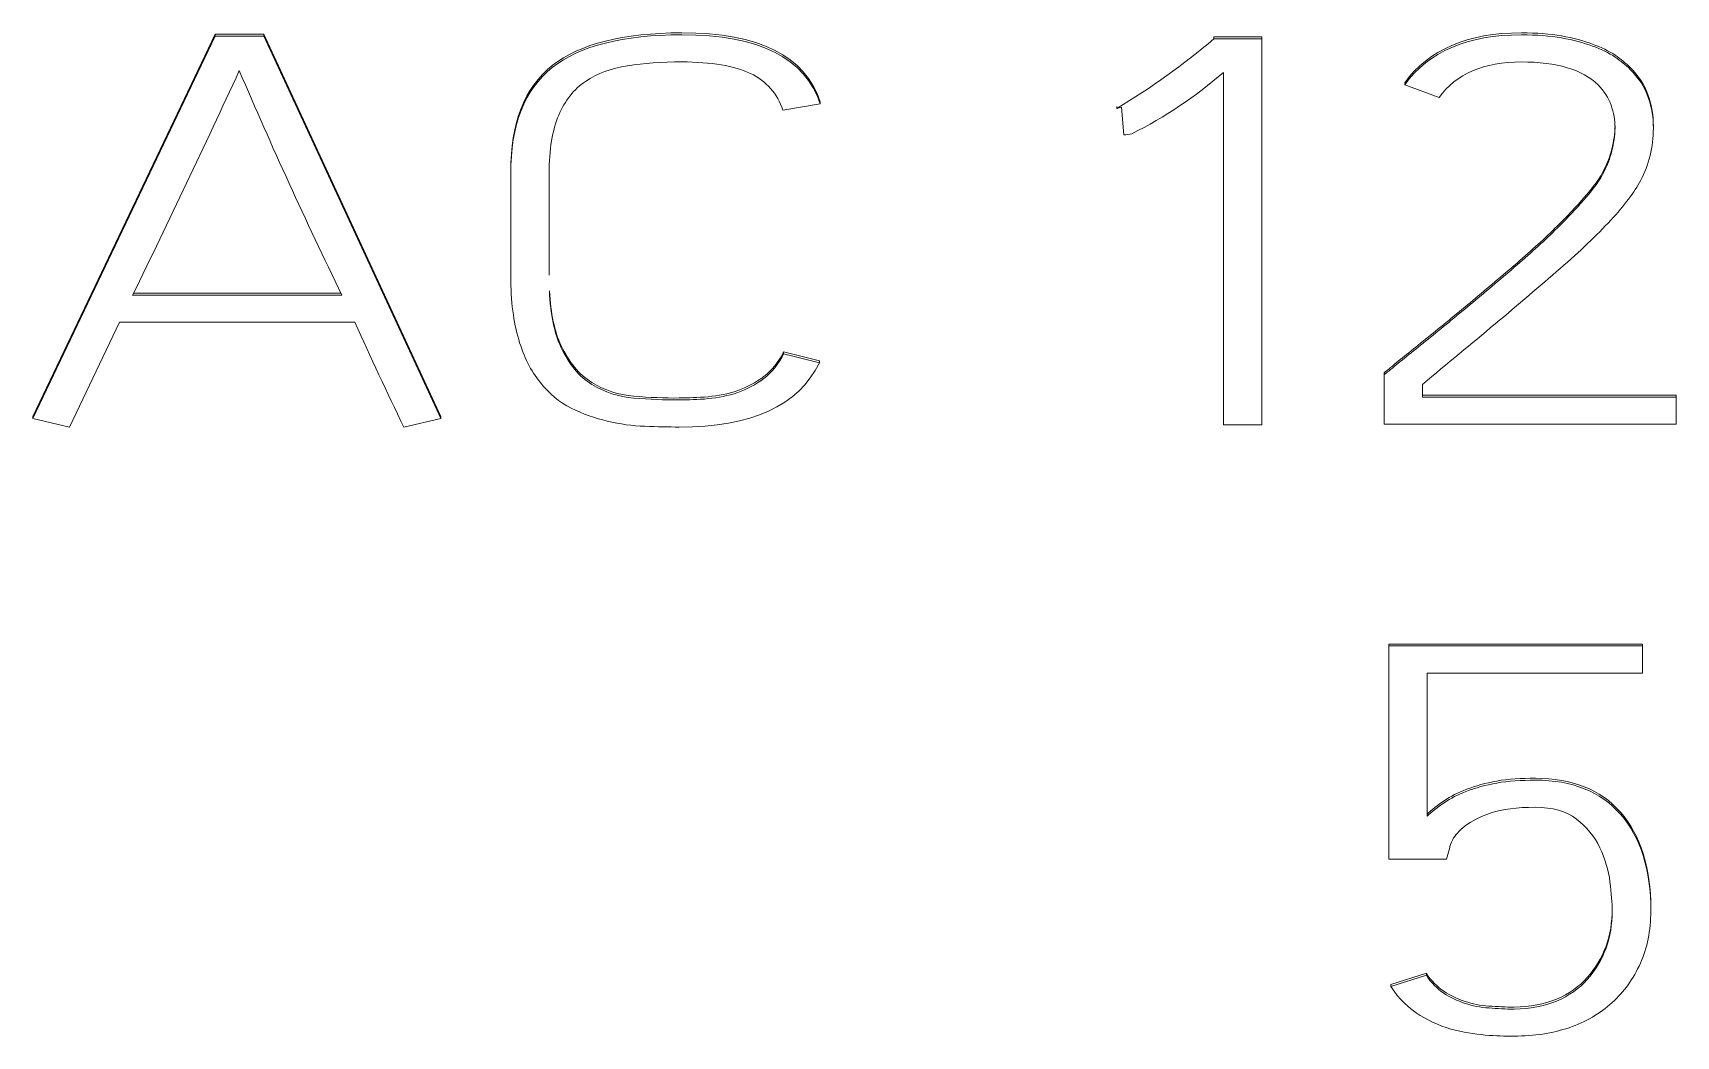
# Model space of a CAD drawing. Header units: millimetres. Extents: x 0 to 14510, y -7775 to 297.
# Drawn here: x 1436.41 to 1442.33, y -1896.82 to -1893.21 of the extents above; entities that cross this region are included whole.
import ezdxf

# ---------------------------------------------------------------- set-up
doc = ezdxf.new("R2010")
doc.units = ezdxf.units.MM
doc.layers.add('eProC - L2', color=41, linetype='Continuous', lineweight=20)

msp = doc.modelspace()

# ---------------------------------------------------------------- linework, layer by layer
at = {"layer": 'eProC - L2', "linetype": 'Continuous'}
for p, q in [((1436.4097, -1894.59), (1437.0655, -1893.2135)), ((1436.4097, -1894.597), (1437.0655, -1893.2206)), ((1437.0655, -1893.2206), (1437.0655, -1893.2135)), ((1437.0655, -1893.2135), (1437.2412, -1893.2135)), ((1437.0655, -1893.2206), (1437.2412, -1893.2206)), ((1437.2412, -1893.2206), (1437.2412, -1893.2135)), ((1437.2412, -1893.2135), (1437.8788, -1894.59)), ((1437.2412, -1893.2206), (1437.8788, -1894.597)), ((1440.6608, -1893.2307), (1440.6608, -1893.2236)), ((1440.6608, -1893.2236), (1440.8338, -1893.2236)), ((1440.6608, -1893.2307), (1440.8338, -1893.2307)), ((1440.8338, -1893.2307), (1440.8338, -1893.2236)), ((1440.8338, -1893.2307), (1440.8338, -1894.6201)), ((1440.6959, -1894.6201), (1440.6959, -1893.3512)), ((1441.3478, -1893.3963), (1441.3478, -1893.3892)), ((1441.4714, -1893.4414), (1441.3478, -1893.3963)), ((1439.2437, -1893.4644), (1439.1097, -1893.4874)), ((1439.2437, -1893.4644), (1439.2437, -1893.4573)), ((1440.312, -1893.481), (1440.312, -1893.4739)), ((1440.3289, -1893.4764), (1440.312, -1893.481)), ((1440.3368, -1893.5757), (1440.3289, -1893.4764)), ((1442.243, -1893.5518), (1442.243, -1893.5447)), ((1438.1299, -1893.7165), (1438.1299, -1893.7094)), ((1436.7722, -1894.1456), (1437.519, -1894.1456)), ((1436.7688, -1894.1526), (1437.5222, -1894.1526)), ((1436.722, -1894.2502), (1436.5411, -1894.6274)), ((1437.5691, -1894.2502), (1436.722, -1894.2502)), ((1439.1123, -1894.3643), (1439.1123, -1894.3572)), ((1439.1123, -1894.3572), (1439.2411, -1894.3894)), ((1439.1123, -1894.3643), (1439.2411, -1894.3965)), ((1439.2411, -1894.3965), (1439.2411, -1894.3894)), ((1441.2736, -1894.4397), (1441.2736, -1894.4326)), ((1441.2736, -1894.6173), (1441.2736, -1894.4397)), ((1441.4116, -1894.4738), (1441.4116, -1894.5198)), ((1441.4116, -1894.5127), (1442.325, -1894.5127)), ((1441.4116, -1894.5198), (1442.325, -1894.5198)), ((1442.325, -1894.5198), (1442.325, -1894.5127)), ((1442.325, -1894.5198), (1442.325, -1894.6173)), ((1436.4097, -1894.597), (1436.4097, -1894.59)), ((1436.5411, -1894.6274), (1436.4097, -1894.597)), ((1437.8788, -1894.597), (1437.7447, -1894.6274)), ((1437.8788, -1894.597), (1437.8788, -1894.59)), ((1440.8338, -1894.6201), (1440.6959, -1894.6201)), ((1442.325, -1894.6173), (1441.2736, -1894.6173)), ((1441.2905, -1895.4154), (1441.2905, -1895.4083)), ((1441.2905, -1895.4083), (1442.204, -1895.4083)), ((1441.2905, -1895.4154), (1442.204, -1895.4154)), ((1441.2905, -1896.1827), (1441.2905, -1895.4154)), ((1442.204, -1895.4154), (1442.204, -1895.4083)), ((1442.204, -1895.4154), (1442.204, -1895.5129)), ((1442.204, -1895.5129), (1441.4285, -1895.5129)), ((1441.4285, -1895.5129), (1441.4285, -1896.0282)), ((1441.5104, -1896.1404), (1441.4987, -1896.1827)), ((1441.4987, -1896.1827), (1441.2905, -1896.1827)), ((1442.2339, -1896.3695), (1442.2339, -1896.3624)), ((1441.2984, -1896.6339), (1441.4259, -1896.5934)), ((1441.2984, -1896.6409), (1441.4259, -1896.6005)), ((1441.2984, -1896.6409), (1441.2984, -1896.6339)), ((1441.4259, -1896.6005), (1441.4259, -1896.5934))]:
    msp.add_line(p, q, dxfattribs=at)
for centre, radius, start, end in [((1438.9333, -1891.1917), 2.6723, 301.05908, 310.27195), ((1403.3308, -1877.769), 37.236, 333.89653, 335.27281), ((1453.5025, -1886.3541), 17.7816, 203.1501, 206.01287), ((1439.6319, -1892.1165), 1.63, 296.74446, 310.75187), ((1440.3274, -1893.3898), 0.1862, 272.88026, 281.77182), ((1450.3591, -1888.5239), 14.0134, 204.11856, 205.82005)]:
    msp.add_arc(centre, radius, start, end, dxfattribs=at)
for points, knots in [([(1438.1299, -1893.7094), (1438.1299, -1893.5328), (1438.1793, -1893.4058), (1438.2795, -1893.3267), (1438.3791, -1893.2481), (1438.5346, -1893.2089), (1439.0251, -1893.2089), (1439.1904, -1893.2917), (1439.2437, -1893.4573)], [0, 0, 0, 0, 0.327394, 0.327394, 0.327394, 0.616418, 0.616418, 1, 1, 1, 1]), ([(1438.1299, -1893.7165), (1438.1299, -1893.5399), (1438.1793, -1893.4129), (1438.2795, -1893.3338), (1438.3791, -1893.2551), (1438.5346, -1893.216), (1439.0251, -1893.216), (1439.1904, -1893.2988), (1439.2437, -1893.4644)], [0, 0, 0, 0, 0.327394, 0.327394, 0.327394, 0.616418, 0.616418, 1, 1, 1, 1]), ([(1441.3478, -1893.3892), (1441.4337, -1893.2687), (1441.5742, -1893.2089), (1441.8227, -1893.2089), (1441.8709, -1893.2126), (1441.9125, -1893.2199), (1441.9557, -1893.2276), (1441.9919, -1893.2374), (1442.0244, -1893.2494), (1442.0559, -1893.261), (1442.083, -1893.2742), (1442.1051, -1893.289), (1442.1265, -1893.3032), (1442.1441, -1893.3184), (1442.1585, -1893.3322), (1442.1905, -1893.3631), (1442.2118, -1893.3975), (1442.2248, -1893.4343), (1442.2374, -1893.4699), (1442.243, -1893.5076), (1442.243, -1893.5442)], [0, 0, 0, 0, 0.1817816, 0.1817816, 0.233022, 0.233022, 0.233022, 0.2748488, 0.2748488, 0.2748488, 0.3092696, 0.3092696, 0.3092696, 0.3376729, 0.3376729, 0.3376729, 0.393579, 0.393579, 0.393579, 0.4473315, 0.4473315, 0.4473315, 0.4473315]), ([(1441.3478, -1893.3963), (1441.4337, -1893.2758), (1441.5742, -1893.216), (1441.8227, -1893.216), (1441.8709, -1893.2197), (1441.9125, -1893.227), (1441.9557, -1893.2347), (1441.9919, -1893.2445), (1442.0244, -1893.2565), (1442.0559, -1893.268), (1442.083, -1893.2813), (1442.1051, -1893.296), (1442.1265, -1893.3103), (1442.1441, -1893.3255), (1442.1585, -1893.3393), (1442.1905, -1893.3701), (1442.2118, -1893.4046), (1442.2248, -1893.4414), (1442.2374, -1893.4771), (1442.243, -1893.515), (1442.243, -1893.5859), (1442.2391, -1893.619), (1442.2313, -1893.6503), (1442.223, -1893.6835), (1442.2118, -1893.7128), (1442.1975, -1893.7395), (1442.1749, -1893.7817), (1442.1389, -1893.8297), (1442.0895, -1893.8831), (1442.0391, -1893.9375), (1441.9789, -1893.9953), (1441.9073, -1894.057), (1441.8351, -1894.1191), (1441.7577, -1894.1858), (1441.6731, -1894.2566), (1441.5892, -1894.3269), (1441.5013, -1894.3992), (1441.4116, -1894.4738)], [0, 0, 0, 0, 0.181782, 0.181782, 0.233022, 0.233022, 0.233022, 0.274849, 0.274849, 0.274849, 0.30927, 0.30927, 0.30927, 0.337673, 0.337673, 0.337673, 0.393579, 0.393579, 0.393579, 0.447589, 0.447589, 0.497549, 0.497549, 0.497549, 0.543286, 0.543286, 0.543286, 0.623798, 0.623798, 0.623798, 0.73081, 0.73081, 0.73081, 0.859026, 0.859026, 0.859026, 1, 1, 1, 1]), ([(1439.1097, -1893.4874), (1439.0889, -1893.4267), (1439.0511, -1893.3825), (1438.9926, -1893.3549), (1438.9349, -1893.3277), (1438.8521, -1893.3135), (1438.6738, -1893.3135), (1438.6087, -1893.3181), (1438.5502, -1893.3273), (1438.4919, -1893.3365), (1438.4422, -1893.3549), (1438.3992, -1893.3834), (1438.357, -1893.4115), (1438.3251, -1893.4524), (1438.3029, -1893.5049), (1438.2804, -1893.5584), (1438.2678, -1893.6282), (1438.2678, -1893.7156), (1438.2678, -1893.8374), (1438.2678, -1893.9592), (1438.2678, -1894.0811)], [0, 0, 0, 0, 0.0691222, 0.0691222, 0.0691222, 0.152127, 0.152127, 0.207801, 0.207801, 0.207801, 0.2605255, 0.2605255, 0.2605255, 0.3213432, 0.3213432, 0.3213432, 0.4132799, 0.4132799, 0.4132799, 0.5710822, 0.5710822, 0.5710822, 0.5710822]), ([(1441.2736, -1894.4397), (1441.2793, -1894.4351), (1441.2849, -1894.4305), (1441.2905, -1894.4259), (1441.3249, -1894.3979), (1441.366, -1894.3643), (1441.4623, -1894.287), (1441.5118, -1894.2465), (1441.6158, -1894.16), (1441.6692, -1894.1158), (1441.7759, -1894.0238), (1441.8266, -1893.9797), (1441.8722, -1893.9355), (1441.9171, -1893.8919), (1441.9581, -1893.8499), (1441.9919, -1893.8113), (1442.0267, -1893.7716), (1442.0518, -1893.7377), (1442.0661, -1893.7073), (1442.0766, -1893.685), (1442.0869, -1893.6613), (1442.0934, -1893.6337), (1442.0997, -1893.6068), (1442.1051, -1893.5794), (1442.1051, -1893.5224), (1442.0999, -1893.4957), (1442.0817, -1893.4423), (1442.0661, -1893.4184), (1442.0439, -1893.3963), (1441.9884, -1893.3409), (1441.8956, -1893.3135), (1441.6328, -1893.3135), (1441.5339, -1893.3558), (1441.4714, -1893.4414)], [0, 0, 0, 0, 0.010564, 0.010564, 0.010564, 0.103136, 0.103136, 0.195708, 0.195708, 0.28828, 0.28828, 0.380853, 0.380853, 0.380853, 0.467814, 0.467814, 0.467814, 0.535314, 0.535314, 0.535314, 0.579379, 0.579379, 0.579379, 0.626886, 0.626886, 0.674392, 0.674392, 0.721898, 0.721898, 0.721898, 0.856819, 0.856819, 1, 1, 1, 1]), ([(1441.2736, -1894.4326), (1441.2793, -1894.428), (1441.2849, -1894.4234), (1441.2905, -1894.4188), (1441.3249, -1894.3908), (1441.366, -1894.3572), (1441.4623, -1894.2799), (1441.5118, -1894.2394), (1441.6158, -1894.1529), (1441.6692, -1894.1088), (1441.7759, -1894.0168), (1441.8266, -1893.9726), (1441.8722, -1893.9284), (1441.9171, -1893.8849), (1441.9581, -1893.8429), (1441.9919, -1893.8042), (1442.0267, -1893.7645), (1442.0518, -1893.7306), (1442.0661, -1893.7002), (1442.0766, -1893.6779), (1442.0869, -1893.6542), (1442.0934, -1893.6266), (1442.0997, -1893.5998), (1442.1051, -1893.5723), (1442.1051, -1893.5437), (1442.1051, -1893.5435), (1442.1051, -1893.5433)], [0, 0, 0, 0, 0.0105635, 0.0105635, 0.0105635, 0.1031358, 0.1031358, 0.195708, 0.195708, 0.2882803, 0.2882803, 0.3808526, 0.3808526, 0.3808526, 0.4678142, 0.4678142, 0.4678142, 0.5353138, 0.5353138, 0.5353138, 0.5793794, 0.5793794, 0.5793794, 0.6268856, 0.6268856, 0.6271525, 0.6271525, 0.6271525, 0.6271525]), ([(1439.2411, -1894.3965), (1439.1644, -1894.551), (1438.9965, -1894.6274), (1438.6985, -1894.6274), (1438.6569, -1894.6265), (1438.6126, -1894.6247), (1438.5671, -1894.6228), (1438.5229, -1894.6173), (1438.4773, -1894.6063), (1438.4333, -1894.5956), (1438.3901, -1894.5805), (1438.3472, -1894.5593), (1438.3051, -1894.5386), (1438.2678, -1894.5069), (1438.2028, -1894.4259), (1438.1767, -1894.3744), (1438.1585, -1894.3127), (1438.1402, -1894.2509), (1438.1299, -1894.1747), (1438.1299, -1894.0846), (1438.1299, -1893.9619), (1438.1299, -1893.8392), (1438.1299, -1893.7165)], [0, 0, 0, 0, 0.292216, 0.292216, 0.334587, 0.334587, 0.334587, 0.394507, 0.394507, 0.394507, 0.458026, 0.458026, 0.458026, 0.545883, 0.545883, 0.633739, 0.633739, 0.633739, 0.77442, 0.77442, 0.77442, 1, 1, 1, 1]), ([(1438.269, -1894.1372), (1438.273, -1894.2224), (1438.2869, -1894.2906), (1438.3108, -1894.3403), (1438.3398, -1894.401), (1438.3758, -1894.4462), (1438.4214, -1894.4738), (1438.4682, -1894.5021), (1438.5176, -1894.5188), (1438.6296, -1894.528), (1438.6842, -1894.5308), (1438.7363, -1894.5299), (1438.77, -1894.5293), (1438.8039, -1894.529), (1438.8404, -1894.5253), (1438.8779, -1894.5215), (1438.9132, -1894.5152), (1438.9471, -1894.5032), (1438.9793, -1894.4918), (1439.0121, -1894.4747), (1439.0407, -1894.4526), (1439.0693, -1894.4306), (1439.0941, -1894.4011), (1439.1123, -1894.3643)], [0.591023, 0.591023, 0.591023, 0.591023, 0.6842578, 0.6842578, 0.6842578, 0.751807, 0.751807, 0.751807, 0.8026944, 0.8026944, 0.8535819, 0.8535819, 0.8535819, 0.8854496, 0.8854496, 0.8854496, 0.9195475, 0.9195475, 0.9195475, 0.9557424, 0.9557424, 0.9557424, 1, 1, 1, 1]), ([(1438.2694, -1894.1372), (1438.2738, -1894.2191), (1438.2876, -1894.2849), (1438.3108, -1894.3333), (1438.3398, -1894.3939), (1438.3758, -1894.4391), (1438.4214, -1894.4667), (1438.4682, -1894.4951), (1438.5176, -1894.5118), (1438.6296, -1894.521), (1438.6842, -1894.5237), (1438.7363, -1894.5228), (1438.77, -1894.5222), (1438.8039, -1894.5219), (1438.8404, -1894.5182), (1438.8779, -1894.5144), (1438.9132, -1894.5081), (1438.9471, -1894.4961), (1438.9793, -1894.4847), (1439.0121, -1894.4676), (1439.0407, -1894.4455), (1439.0693, -1894.4235), (1439.0941, -1894.394), (1439.1123, -1894.3572)], [0.5936166, 0.5936166, 0.5936166, 0.5936166, 0.6842578, 0.6842578, 0.6842578, 0.751807, 0.751807, 0.751807, 0.8026944, 0.8026944, 0.8535819, 0.8535819, 0.8535819, 0.8854496, 0.8854496, 0.8854496, 0.9195475, 0.9195475, 0.9195475, 0.9557424, 0.9557424, 0.9557424, 1, 1, 1, 1]), ([(1441.4285, -1896.0282), (1441.4454, -1896.0116), (1441.4662, -1895.995), (1441.4896, -1895.9794), (1441.5124, -1895.9642), (1441.5404, -1895.9499), (1441.6028, -1895.926), (1441.6393, -1895.9159), (1441.6796, -1895.9085), (1441.7209, -1895.901), (1441.7681, -1895.8984), (1441.9503, -1895.8984), (1442.0531, -1895.9389), (1442.1246, -1896.0208), (1442.1966, -1896.1031), (1442.2339, -1896.2195), (1442.2339, -1896.4394), (1442.2209, -1896.502), (1442.1715, -1896.6124), (1442.1376, -1896.6603), (1442.0947, -1896.6989), (1442.0511, -1896.7381), (1441.9997, -1896.7688), (1441.88, -1896.8093), (1441.8136, -1896.8194), (1441.7199, -1896.8194), (1441.69, -1896.8194), (1441.6523, -1896.8167), (1441.6134, -1896.8138), (1441.5729, -1896.8093), (1441.487, -1896.7872), (1441.4441, -1896.7698), (1441.4038, -1896.7449), (1441.3633, -1896.72), (1441.327, -1896.686), (1441.2984, -1896.6409)], [0, 0, 0, 0, 0.033243, 0.033243, 0.033243, 0.072326, 0.072326, 0.111409, 0.111409, 0.111409, 0.162478, 0.162478, 0.294733, 0.294733, 0.294733, 0.482272, 0.482272, 0.569714, 0.569714, 0.657155, 0.657155, 0.657155, 0.734574, 0.734574, 0.811993, 0.811993, 0.835922, 0.835922, 0.835922, 0.885129, 0.885129, 0.934337, 0.934337, 0.934337, 1, 1, 1, 1]), ([(1441.4285, -1896.0211), (1441.4454, -1896.0045), (1441.4662, -1895.988), (1441.4896, -1895.9723), (1441.5124, -1895.9571), (1441.5404, -1895.9429), (1441.6028, -1895.919), (1441.6393, -1895.9088), (1441.6796, -1895.9015), (1441.7209, -1895.8939), (1441.7681, -1895.8914), (1441.9503, -1895.8914), (1442.0531, -1895.9318), (1442.1246, -1896.0137), (1442.1966, -1896.096), (1442.2339, -1896.2125), (1442.2339, -1896.3625), (1442.2339, -1896.3627), (1442.2339, -1896.3628)], [0, 0, 0, 0, 0.0332428, 0.0332428, 0.0332428, 0.0723261, 0.0723261, 0.1114093, 0.1114093, 0.1114093, 0.1624782, 0.1624782, 0.2947334, 0.2947334, 0.2947334, 0.4822722, 0.4822722, 0.4824042, 0.4824042, 0.4824042, 0.4824042]), ([(1441.4259, -1896.6005), (1441.4441, -1896.6281), (1441.4649, -1896.6492), (1441.4883, -1896.6649), (1441.5111, -1896.6801), (1441.5378, -1896.6925), (1441.5651, -1896.7017), (1441.5919, -1896.7107), (1441.6211, -1896.7164), (1441.651, -1896.7182), (1441.681, -1896.7201), (1441.7121, -1896.7228), (1441.7421, -1896.7219), (1441.7992, -1896.7202), (1441.8501, -1896.7127), (1441.9386, -1896.6741), (1441.9763, -1896.6483), (1442.0335, -1896.5839), (1442.057, -1896.5462), (1442.0726, -1896.5029), (1442.0878, -1896.4608), (1442.0947, -1896.4164), (1442.0947, -1896.341), (1442.0921, -1896.306), (1442.0869, -1896.2637), (1442.0818, -1896.2223), (1442.0687, -1896.1809), (1442.0505, -1896.1413), (1442.0317, -1896.1007), (1442.0023, -1896.0668), (1441.9294, -1896.0098), (1441.88, -1895.996), (1441.7525, -1895.996), (1441.6991, -1896.0024), (1441.6185, -1896.03), (1441.5872, -1896.0456), (1441.543, -1896.0806), (1441.5287, -1896.0972), (1441.5209, -1896.1119), (1441.5132, -1896.1263), (1441.5104, -1896.1367), (1441.5104, -1896.1404)], [0, 0, 0, 0, 0.052149, 0.052149, 0.052149, 0.095861, 0.095861, 0.095861, 0.137869, 0.137869, 0.137869, 0.180728, 0.180728, 0.180728, 0.257493, 0.257493, 0.334257, 0.334257, 0.411021, 0.411021, 0.411021, 0.510385, 0.510385, 0.570783, 0.570783, 0.570783, 0.653977, 0.653977, 0.653977, 0.717666, 0.717666, 0.781354, 0.781354, 0.847696, 0.847696, 0.914038, 0.914038, 0.98038, 0.98038, 0.98038, 1, 1, 1, 1]), ([(1441.4259, -1896.5934), (1441.4441, -1896.621), (1441.4649, -1896.6422), (1441.4883, -1896.6578), (1441.5111, -1896.673), (1441.5378, -1896.6854), (1441.5651, -1896.6946), (1441.5919, -1896.7036), (1441.6211, -1896.7093), (1441.651, -1896.7112), (1441.681, -1896.713), (1441.7121, -1896.7158), (1441.7421, -1896.7148), (1441.7992, -1896.7131), (1441.8501, -1896.7056), (1441.9386, -1896.667), (1441.9763, -1896.6412), (1442.0335, -1896.5768), (1442.057, -1896.5391), (1442.0726, -1896.4959), (1442.0878, -1896.4537), (1442.0947, -1896.4094), (1442.0947, -1896.3624)], [0, 0, 0, 0, 0.0521487, 0.0521487, 0.0521487, 0.0958614, 0.0958614, 0.0958614, 0.1378688, 0.1378688, 0.1378688, 0.1807284, 0.1807284, 0.1807284, 0.2574926, 0.2574926, 0.3342569, 0.3342569, 0.4110211, 0.4110211, 0.4110211, 0.5103853, 0.5103853, 0.5103853, 0.5103853])]:
    msp.add_open_spline(points, degree=3, knots=knots, dxfattribs=at)
msp.add_open_spline([(1438.2678, -1894.0342), (1438.2678, -1894.0475), (1438.2678, -1894.0607), (1438.2678, -1894.074)], degree=3, dxfattribs=at)

doc.saveas('drawing.dxf')
